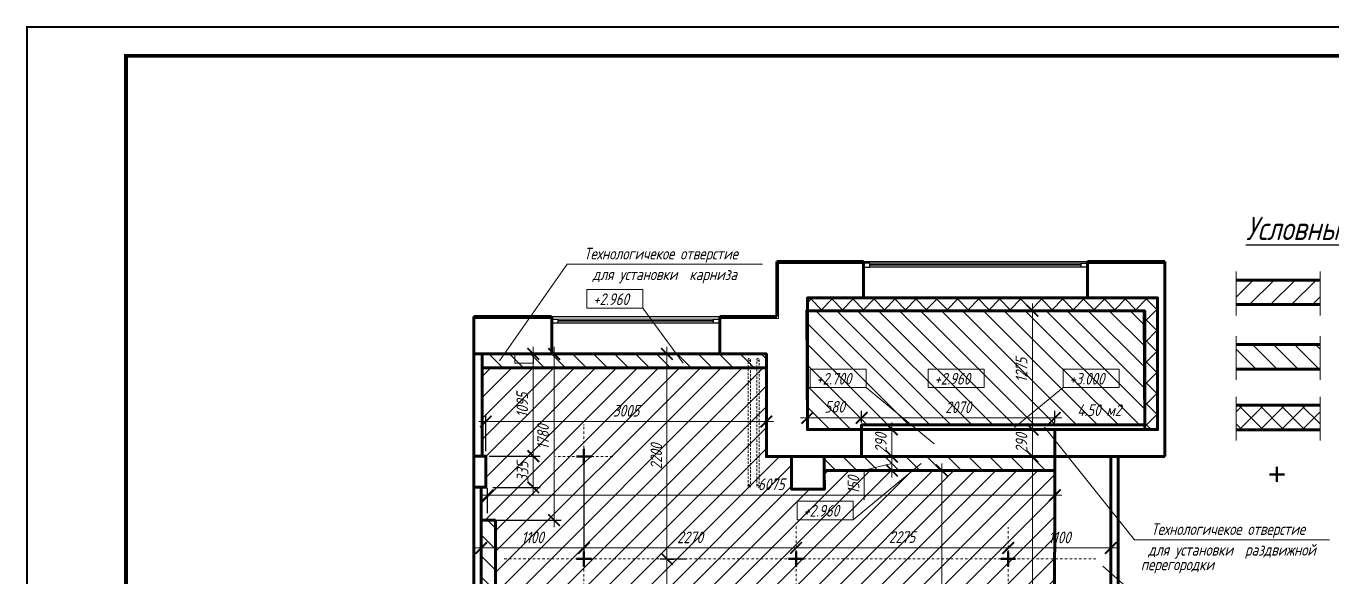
# Model space of a CAD drawing. Header units: millimetres. Extents: x 653176 to 972033, y 753746 to 925850.
# Drawn here: x 809580 to 823568, y 789193 to 795099 of the extents above; entities that cross this region are included whole.
import ezdxf
from ezdxf.enums import TextEntityAlignment as Align

# ---------------------------------------------------------------- set-up
doc = ezdxf.new("R2010")
doc.units = ezdxf.units.MM
doc.header["$LTSCALE"] = 10
for name, pattern in [('DASHDOTX2', [50.8, 25.4, -12.7, 0, -12.7]), ('HIDDEN', [0.375, 0.25, -0.125]), ('Воздушная', [3.96875, 2.38125, -1.5875])]:
    doc.linetypes.add(name, pattern=pattern)
doc.layers.get('0').update_dxf_attribs({"color": 65, "lineweight": 25})
for name, color, linetype, lineweight in [('A-FLOR-OVHD', 8, 'Воздушная', 18), ('AL', 7, 'Continuous', 30), ('wall', 95, 'Continuous', 60), ('МЕБ', 255, 'Continuous', 20), ('мебель_Ном_пера__1_Pen_No__1', 7, 'Continuous', 13), ('ОСИ', 75, 'DASHDOTX2', 0), ('проем', 252, 'Continuous', 13), ('размh150', 7, 'Continuous', 9), ('стекло_Pen_No__1', 7, 'Continuous', 13), ('ТЕКСТ1', 90, 'Continuous', 25), ('штрих', 22, 'Continuous', 0)]:
    doc.layers.add(name, color=color, linetype=linetype, lineweight=lineweight)
doc.layers.add('Mebel', color=7, linetype='Continuous')
doc.layers.add('Мебель', color=7, linetype='Continuous')
doc.styles.add('ГОСТ тип А', font='gost_a.shx', dxfattribs={"oblique": 15, "height": 125})
doc.dimstyles.new('ГОСТ тип А', dxfattribs={"dimtxt": 125, "dimasz": 125, "dimexe": 75, "dimexo": 75, "dimgap": 50, "dimtad": 1, "dimdec": 0, "dimrnd": 5, "dimtxsty": 'ГОСТ тип А', "dimblk": 'ARCHTICK', "dimcen": 50, "dimdle": 75, "dimadec": 0, "dimazin": 0, "dimtfac": 1, "dimtdec": 0, "dimtmove": 1, "dimatfit": 2, "dimfxl": 1, "dimlwd": 9, "dimarcsym": 0})

# ---------------------------------------------------------------- blocks, each defined once
blk = doc.blocks.new('_ARCHTICK')
at = {"color": 0, "linetype": 'ByBlock', "ltscale": 50, "const_width": 0.15}
blk.add_lwpolyline([(-0.5, -0.5), (0.5, 0.5)], dxfattribs=at)
blk = doc.blocks.new('*D538')
at = {"layer": 'Defpoints', "color": 0, "lineweight": 90, "transparency": 16777216}
for p in [(820361, 790484), (821200, 790484), (821200, 787314)]:
    blk.add_point(p, dxfattribs=at)
at = {"layer": 'размh150', "color": 0, "lineweight": 9, "transparency": 16777216}
blk.add_line((820361, 787239), (820361, 790559), dxfattribs=at)
at = {"layer": 'размh150', "color": 0, "lineweight": -2, "transparency": 16777216}
for p, q in [((821125, 790484), (820286, 790484)), ((821125, 787314), (820286, 787314))]:
    blk.add_line(p, q, dxfattribs=at)
at = {"layer": 'размh150', "color": 0, "lineweight": 9, "transparency": 16777216, "xscale": 125, "yscale": 125, "zscale": 125}
for p, rotation in [((820361, 790484), 90), ((820361, 787314), 270)]:
    blk.add_blockref('_ARCHTICK', p, dxfattribs=dict(at, rotation=rotation))
at = {"layer": 'размh150', "color": 0, "transparency": 16777216, "insert": (820246, 788899), "char_height": 125, "attachment_point": 5, "rotation": 90, "style": 'ГОСТ тип А'}
blk.add_mtext('3170', dxfattribs=at)
blk = doc.blocks.new('*D539')
at = {"layer": 'Defpoints', "color": 0, "lineweight": 90, "transparency": 16777216}
for p in [(820361, 790773), (820600, 790773), (820595, 790484)]:
    blk.add_point(p, dxfattribs=at)
at = {"layer": 'размh150', "color": 0, "lineweight": 9, "transparency": 16777216}
blk.add_line((820361, 790409), (820361, 790848), dxfattribs=at)
at = {"layer": 'размh150', "color": 0, "lineweight": -2, "transparency": 16777216}
for p, q in [((820525, 790773), (820286, 790773)), ((820520, 790484), (820286, 790484))]:
    blk.add_line(p, q, dxfattribs=at)
at = {"layer": 'размh150', "color": 0, "lineweight": 9, "transparency": 16777216, "xscale": 125, "yscale": 125, "zscale": 125}
for p, rotation in [((820361, 790773), 90), ((820361, 790484), 270)]:
    blk.add_blockref('_ARCHTICK', p, dxfattribs=dict(at, rotation=rotation))
at = {"layer": 'размh150', "color": 0, "transparency": 16777216, "insert": (820243, 790628), "char_height": 125, "attachment_point": 5, "rotation": 90, "style": 'ГОСТ тип А'}
blk.add_mtext('290', dxfattribs=at)
blk = doc.blocks.new('*D540')
at = {"layer": 'Defpoints', "color": 0, "lineweight": 90, "transparency": 16777216}
for p in [(820360, 792048), (821564, 792048), (821564, 790774)]:
    blk.add_point(p, dxfattribs=at)
at = {"layer": 'размh150', "color": 0, "lineweight": 9, "transparency": 16777216}
blk.add_line((820360, 790699), (820360, 792123), dxfattribs=at)
at = {"layer": 'размh150', "color": 0, "lineweight": -2, "transparency": 16777216}
for p, q in [((821489, 792048), (820285, 792048)), ((821489, 790774), (820285, 790774))]:
    blk.add_line(p, q, dxfattribs=at)
at = {"layer": 'размh150', "color": 0, "lineweight": 9, "transparency": 16777216, "xscale": 125, "yscale": 125, "zscale": 125}
for p, rotation in [((820360, 792048), 90), ((820360, 790774), 270)]:
    blk.add_blockref('_ARCHTICK', p, dxfattribs=dict(at, rotation=rotation))
at = {"layer": 'размh150', "color": 0, "transparency": 16777216, "insert": (820243, 791411), "char_height": 125, "attachment_point": 5, "rotation": 90, "style": 'ГОСТ тип А'}
blk.add_mtext('1275', dxfattribs=at)
blk = doc.blocks.new('*D541')
at = {"layer": 'Defpoints', "color": 0, "lineweight": 90, "transparency": 16777216}
for p in [(818530, 790898), (818530, 790774), (820599, 790774)]:
    blk.add_point(p, dxfattribs=at)
at = {"layer": 'размh150', "color": 0, "lineweight": -2, "transparency": 16777216}
for p, q in [((818530, 790849), (818530, 790973)), ((820599, 790849), (820599, 790973))]:
    blk.add_line(p, q, dxfattribs=at)
at = {"layer": 'размh150', "color": 0, "lineweight": 9, "transparency": 16777216}
blk.add_line((820674, 790898), (818455, 790898), dxfattribs=at)
at = {"layer": 'размh150', "color": 0, "lineweight": 9, "transparency": 16777216, "xscale": 125, "yscale": 125, "zscale": 125, "rotation": 180}
blk.add_blockref('_ARCHTICK', (818530, 790898), dxfattribs=at)
at = {"layer": 'размh150', "color": 0, "lineweight": 9, "transparency": 16777216, "xscale": 125, "yscale": 125, "zscale": 125}
blk.add_blockref('_ARCHTICK', (820599, 790898), dxfattribs=at)
at = {"layer": 'размh150', "color": 0, "transparency": 16777216, "insert": (819565, 791012), "char_height": 125, "attachment_point": 5, "style": 'ГОСТ тип А'}
blk.add_mtext('2070', dxfattribs=at)
blk = doc.blocks.new('*D542')
at = {"layer": 'Defpoints', "color": 0, "lineweight": 90, "transparency": 16777216}
for p in [(817950, 790899), (817950, 790773), (818530, 790773)]:
    blk.add_point(p, dxfattribs=at)
at = {"layer": 'размh150', "color": 0, "lineweight": -2, "transparency": 16777216}
for p, q in [((817950, 790848), (817950, 790974)), ((818530, 790848), (818530, 790974))]:
    blk.add_line(p, q, dxfattribs=at)
at = {"layer": 'размh150', "color": 0, "lineweight": 9, "transparency": 16777216}
blk.add_line((818605, 790899), (817875, 790899), dxfattribs=at)
at = {"layer": 'размh150', "color": 0, "lineweight": 9, "transparency": 16777216, "xscale": 125, "yscale": 125, "zscale": 125, "rotation": 180}
blk.add_blockref('_ARCHTICK', (817950, 790899), dxfattribs=at)
at = {"layer": 'размh150', "color": 0, "lineweight": 9, "transparency": 16777216, "xscale": 125, "yscale": 125, "zscale": 125}
blk.add_blockref('_ARCHTICK', (818530, 790899), dxfattribs=at)
at = {"layer": 'размh150', "color": 0, "transparency": 16777216, "insert": (818240, 791017), "char_height": 125, "attachment_point": 5, "style": 'ГОСТ тип А'}
blk.add_mtext('580', dxfattribs=at)
blk = doc.blocks.new('*D543')
at = {"layer": 'Defpoints', "color": 0, "lineweight": 90, "transparency": 16777216}
for p in [(818530, 790775), (818855, 790775), (818530, 790484)]:
    blk.add_point(p, dxfattribs=at)
at = {"layer": 'размh150', "color": 0, "lineweight": 9, "transparency": 16777216}
blk.add_line((818855, 790409), (818855, 790850), dxfattribs=at)
at = {"layer": 'размh150', "color": 0, "lineweight": -2, "transparency": 16777216}
for p, q in [((818605, 790775), (818930, 790775)), ((818605, 790484), (818930, 790484))]:
    blk.add_line(p, q, dxfattribs=at)
at = {"layer": 'размh150', "color": 0, "lineweight": 9, "transparency": 16777216, "xscale": 125, "yscale": 125, "zscale": 125}
for p, rotation in [((818855, 790775), 90), ((818855, 790484), 270)]:
    blk.add_blockref('_ARCHTICK', p, dxfattribs=dict(at, rotation=rotation))
at = {"layer": 'размh150', "color": 0, "transparency": 16777216, "insert": (818737, 790629), "char_height": 125, "attachment_point": 5, "rotation": 90, "style": 'ГОСТ тип А'}
blk.add_mtext('290', dxfattribs=at)
blk = doc.blocks.new('*D544')
at = {"layer": 'Defpoints', "color": 0, "lineweight": 90, "transparency": 16777216}
for p in [(818530, 790484), (818855, 790484), (818130, 790334)]:
    blk.add_point(p, dxfattribs=at)
at = {"layer": 'размh150', "color": 0, "lineweight": 9, "transparency": 16777216}
for p, q in [((818855, 790259), (818855, 790559)), ((818855, 790409), (818559, 790336)), ((818559, 790336), (818559, 790021))]:
    blk.add_line(p, q, dxfattribs=at)
at = {"layer": 'размh150', "color": 0, "lineweight": -2, "transparency": 16777216}
for p, q in [((818605, 790484), (818930, 790484)), ((818205, 790334), (818930, 790334))]:
    blk.add_line(p, q, dxfattribs=at)
at = {"layer": 'размh150', "color": 0, "lineweight": 9, "transparency": 16777216, "xscale": 125, "yscale": 125, "zscale": 125}
for p, rotation in [((818855, 790484), 90), ((818855, 790334), 270)]:
    blk.add_blockref('_ARCHTICK', p, dxfattribs=dict(at, rotation=rotation))
at = {"layer": 'размh150', "color": 0, "transparency": 16777216, "insert": (818443, 790179), "char_height": 125, "attachment_point": 5, "rotation": 90, "style": 'ГОСТ тип А'}
blk.add_mtext('150', dxfattribs=at)
blk = doc.blocks.new('*D545')
at = {"layer": 'Defpoints', "color": 0, "lineweight": 90, "transparency": 16777216}
for p in [(814505, 790859), (814505, 790468), (817510, 790483)]:
    blk.add_point(p, dxfattribs=at)
at = {"layer": 'размh150', "color": 0, "lineweight": -2, "transparency": 16777216}
for p, q in [((814505, 790543), (814505, 790934)), ((817510, 790558), (817510, 790934))]:
    blk.add_line(p, q, dxfattribs=at)
at = {"layer": 'размh150', "color": 0, "lineweight": 9, "transparency": 16777216}
blk.add_line((817585, 790859), (814430, 790859), dxfattribs=at)
at = {"layer": 'размh150', "color": 0, "lineweight": 9, "transparency": 16777216, "xscale": 125, "yscale": 125, "zscale": 125, "rotation": 180}
blk.add_blockref('_ARCHTICK', (814505, 790859), dxfattribs=at)
at = {"layer": 'размh150', "color": 0, "lineweight": 9, "transparency": 16777216, "xscale": 125, "yscale": 125, "zscale": 125}
blk.add_blockref('_ARCHTICK', (817510, 790859), dxfattribs=at)
at = {"layer": 'размh150', "color": 0, "transparency": 16777216, "insert": (816008, 790975), "char_height": 125, "attachment_point": 5, "style": 'ГОСТ тип А'}
blk.add_mtext('3005', dxfattribs=at)
blk = doc.blocks.new('*D546')
at = {"layer": 'Defpoints', "color": 0, "lineweight": 90, "transparency": 16777216}
for p in [(814466, 791584), (814465, 790488), (815013, 790488)]:
    blk.add_point(p, dxfattribs=at)
at = {"layer": 'размh150', "color": 0, "lineweight": 9, "transparency": 16777216}
blk.add_line((815013, 791659), (815013, 790413), dxfattribs=at)
at = {"layer": 'размh150', "color": 0, "lineweight": -2, "transparency": 16777216}
for p, q in [((814541, 791584), (815088, 791584)), ((814540, 790488), (815088, 790488))]:
    blk.add_line(p, q, dxfattribs=at)
at = {"layer": 'размh150', "color": 0, "lineweight": 9, "transparency": 16777216, "xscale": 125, "yscale": 125, "zscale": 125}
for p, rotation in [((815013, 791584), 90), ((815013, 790488), 270)]:
    blk.add_blockref('_ARCHTICK', p, dxfattribs=dict(at, rotation=rotation))
at = {"layer": 'размh150', "color": 0, "transparency": 16777216, "insert": (814895, 791036), "char_height": 125, "attachment_point": 5, "rotation": 90, "style": 'ГОСТ тип А'}
blk.add_mtext('1095', dxfattribs=at)
blk = doc.blocks.new('*D547')
at = {"layer": 'Defpoints', "color": 0, "lineweight": 90, "transparency": 16777216}
for p in [(814505, 790488), (814505, 790153), (815013, 790153)]:
    blk.add_point(p, dxfattribs=at)
at = {"layer": 'размh150', "color": 0, "lineweight": 9, "transparency": 16777216}
blk.add_line((815013, 790563), (815013, 790078), dxfattribs=at)
at = {"layer": 'размh150', "color": 0, "lineweight": -2, "transparency": 16777216}
for p, q in [((814580, 790488), (815088, 790488)), ((814580, 790153), (815088, 790153))]:
    blk.add_line(p, q, dxfattribs=at)
at = {"layer": 'размh150', "color": 0, "lineweight": 9, "transparency": 16777216, "xscale": 125, "yscale": 125, "zscale": 125}
for p, rotation in [((815013, 790488), 90), ((815013, 790153), 270)]:
    blk.add_blockref('_ARCHTICK', p, dxfattribs=dict(at, rotation=rotation))
at = {"layer": 'размh150', "color": 0, "transparency": 16777216, "insert": (814898, 790320), "char_height": 125, "attachment_point": 5, "rotation": 90, "style": 'ГОСТ тип А'}
blk.add_mtext('335', dxfattribs=at)
blk = doc.blocks.new('*D553')
at = {"layer": 'Defpoints', "color": 0, "lineweight": 90, "transparency": 16777216}
for p in [(818762, 790334), (819389, 790334), (817568, 786569)]:
    blk.add_point(p, dxfattribs=at)
at = {"layer": 'размh150', "color": 0, "lineweight": 9, "transparency": 16777216}
blk.add_line((819389, 786494), (819389, 790409), dxfattribs=at)
at = {"layer": 'размh150', "color": 0, "lineweight": -2, "transparency": 16777216}
for p, q in [((818837, 790334), (819464, 790334)), ((817643, 786569), (819464, 786569))]:
    blk.add_line(p, q, dxfattribs=at)
at = {"layer": 'размh150', "color": 0, "lineweight": 9, "transparency": 16777216, "xscale": 125, "yscale": 125, "zscale": 125}
for p, rotation in [((819389, 790334), 90), ((819389, 786569), 270)]:
    blk.add_blockref('_ARCHTICK', p, dxfattribs=dict(at, rotation=rotation))
at = {"layer": 'размh150', "color": 0, "transparency": 16777216, "insert": (819271, 788451), "char_height": 125, "attachment_point": 5, "rotation": 90, "style": 'ГОСТ тип А'}
blk.add_mtext('3765', dxfattribs=at)
blk = doc.blocks.new('*D555')
at = {"layer": 'Defpoints', "color": 0, "lineweight": 90, "transparency": 16777216}
for p in [(815210, 791584), (815236, 791584), (814489, 789802)]:
    blk.add_point(p, dxfattribs=at)
at = {"layer": 'размh150', "color": 0, "lineweight": 9, "transparency": 16777216}
blk.add_line((815236, 789727), (815236, 791659), dxfattribs=at)
at = {"layer": 'размh150', "color": 0, "lineweight": -2, "transparency": 16777216}
for p, q in [((815285, 791584), (815311, 791584)), ((814564, 789802), (815311, 789802))]:
    blk.add_line(p, q, dxfattribs=at)
at = {"layer": 'размh150', "color": 0, "lineweight": 9, "transparency": 16777216, "xscale": 125, "yscale": 125, "zscale": 125}
for p, rotation in [((815236, 791584), 90), ((815236, 789802), 270)]:
    blk.add_blockref('_ARCHTICK', p, dxfattribs=dict(at, rotation=rotation))
at = {"layer": 'размh150', "color": 0, "transparency": 16777216, "insert": (815118, 790693), "char_height": 125, "attachment_point": 5, "rotation": 90, "style": 'ГОСТ тип А'}
blk.add_mtext('1780', dxfattribs=at)
blk = doc.blocks.new('*D557')
at = {"layer": 'Defpoints', "color": 0, "lineweight": 90, "transparency": 16777216}
for p in [(820600, 790068), (814524, 789802), (820600, 789792)]:
    blk.add_point(p, dxfattribs=at)
at = {"layer": 'размh150', "color": 0, "lineweight": -2, "transparency": 16777216}
for p, q in [((814524, 789877), (814524, 790143)), ((820600, 789867), (820600, 790143))]:
    blk.add_line(p, q, dxfattribs=at)
at = {"layer": 'размh150', "color": 0, "lineweight": 9, "transparency": 16777216}
blk.add_line((814449, 790068), (820675, 790068), dxfattribs=at)
at = {"layer": 'размh150', "color": 0, "lineweight": 9, "transparency": 16777216, "xscale": 125, "yscale": 125, "zscale": 125, "rotation": 180}
blk.add_blockref('_ARCHTICK', (814524, 790068), dxfattribs=at)
at = {"layer": 'размh150', "color": 0, "lineweight": 9, "transparency": 16777216, "xscale": 125, "yscale": 125, "zscale": 125}
blk.add_blockref('_ARCHTICK', (820600, 790068), dxfattribs=at)
at = {"layer": 'размh150', "color": 0, "transparency": 16777216, "insert": (817562, 790186), "char_height": 125, "attachment_point": 5, "style": 'ГОСТ тип А'}
blk.add_mtext('6075', dxfattribs=at)
blk = doc.blocks.new('*D572')
at = {"layer": 'Defpoints', "color": 0, "lineweight": 90, "transparency": 16777216}
for p in [(814455, 789634), (815555, 789634), (815555, 789503)]:
    blk.add_point(p, dxfattribs=at)
at = {"layer": 'размh150', "color": 0, "lineweight": -2, "transparency": 16777216}
for p, q in [((814455, 789559), (814455, 789428)), ((815555, 789559), (815555, 789428))]:
    blk.add_line(p, q, dxfattribs=at)
at = {"layer": 'размh150', "color": 0, "lineweight": 9, "transparency": 16777216}
blk.add_line((814380, 789503), (815630, 789503), dxfattribs=at)
at = {"layer": 'размh150', "color": 0, "lineweight": 9, "transparency": 16777216, "xscale": 125, "yscale": 125, "zscale": 125, "rotation": 180}
blk.add_blockref('_ARCHTICK', (814455, 789503), dxfattribs=at)
at = {"layer": 'размh150', "color": 0, "lineweight": 9, "transparency": 16777216, "xscale": 125, "yscale": 125, "zscale": 125}
blk.add_blockref('_ARCHTICK', (815555, 789503), dxfattribs=at)
at = {"layer": 'размh150', "color": 0, "transparency": 16777216, "insert": (815005, 789616), "char_height": 125, "attachment_point": 5, "style": 'ГОСТ тип А'}
blk.add_mtext('1100', dxfattribs=at)
blk = doc.blocks.new('*D573')
at = {"layer": 'Defpoints', "color": 0, "lineweight": 90, "transparency": 16777216}
for p in [(815555, 790653), (817828, 789503), (817828, 789503)]:
    blk.add_point(p, dxfattribs=at)
at = {"layer": 'размh150', "color": 0, "lineweight": -2, "transparency": 16777216}
blk.add_line((815555, 790578), (815555, 789428), dxfattribs=at)
at = {"layer": 'размh150', "color": 0, "lineweight": 9, "transparency": 16777216}
blk.add_line((815480, 789503), (817903, 789503), dxfattribs=at)
at = {"layer": 'размh150', "color": 0, "lineweight": 9, "transparency": 16777216, "xscale": 125, "yscale": 125, "zscale": 125, "rotation": 180}
blk.add_blockref('_ARCHTICK', (815555, 789503), dxfattribs=at)
at = {"layer": 'размh150', "color": 0, "lineweight": 9, "transparency": 16777216, "xscale": 125, "yscale": 125, "zscale": 125}
blk.add_blockref('_ARCHTICK', (817828, 789503), dxfattribs=at)
at = {"layer": 'размh150', "color": 0, "transparency": 16777216, "insert": (816692, 789617), "char_height": 125, "attachment_point": 5, "style": 'ГОСТ тип А'}
blk.add_mtext('2270', dxfattribs=at)
blk = doc.blocks.new('*D574')
at = {"layer": 'Defpoints', "color": 0, "lineweight": 90, "transparency": 16777216}
for p in [(817828, 789503), (820100, 789503), (820100, 789503)]:
    blk.add_point(p, dxfattribs=at)
at = {"layer": 'размh150', "color": 0, "lineweight": 9, "transparency": 16777216}
blk.add_line((817753, 789503), (820175, 789503), dxfattribs=at)
at = {"layer": 'размh150', "color": 0, "lineweight": 9, "transparency": 16777216, "xscale": 125, "yscale": 125, "zscale": 125, "rotation": 180}
blk.add_blockref('_ARCHTICK', (817828, 789503), dxfattribs=at)
at = {"layer": 'размh150', "color": 0, "lineweight": 9, "transparency": 16777216, "xscale": 125, "yscale": 125, "zscale": 125}
blk.add_blockref('_ARCHTICK', (820100, 789503), dxfattribs=at)
at = {"layer": 'размh150', "color": 0, "transparency": 16777216, "insert": (818964, 789620), "char_height": 125, "attachment_point": 5, "style": 'ГОСТ тип А'}
blk.add_mtext('2275', dxfattribs=at)
blk = doc.blocks.new('*D575')
at = {"layer": 'Defpoints', "color": 0, "lineweight": 90, "transparency": 16777216}
for p in [(820100, 789503), (821200, 789503), (821200, 789503)]:
    blk.add_point(p, dxfattribs=at)
at = {"layer": 'размh150', "color": 0, "lineweight": 9, "transparency": 16777216}
blk.add_line((820025, 789503), (821275, 789503), dxfattribs=at)
at = {"layer": 'размh150', "color": 0, "lineweight": 9, "transparency": 16777216, "xscale": 125, "yscale": 125, "zscale": 125, "rotation": 180}
blk.add_blockref('_ARCHTICK', (820100, 789503), dxfattribs=at)
at = {"layer": 'размh150', "color": 0, "lineweight": 9, "transparency": 16777216, "xscale": 125, "yscale": 125, "zscale": 125}
blk.add_blockref('_ARCHTICK', (821200, 789503), dxfattribs=at)
at = {"layer": 'размh150', "color": 0, "transparency": 16777216, "insert": (820650, 789616), "char_height": 125, "attachment_point": 5, "style": 'ГОСТ тип А'}
blk.add_mtext('1100', dxfattribs=at)
blk = doc.blocks.new('*D576')
at = {"layer": 'Defpoints', "color": 0, "lineweight": 90, "transparency": 16777216}
for p in [(816378, 791584), (816445, 791584), (816378, 789385)]:
    blk.add_point(p, dxfattribs=at)
at = {"layer": 'размh150', "color": 0, "lineweight": 9, "transparency": 16777216}
blk.add_line((816445, 789310), (816445, 791659), dxfattribs=at)
at = {"layer": 'размh150', "color": 0, "lineweight": -2, "transparency": 16777216}
for p, q in [((816453, 791584), (816520, 791584)), ((816453, 789385), (816520, 789385))]:
    blk.add_line(p, q, dxfattribs=at)
at = {"layer": 'размh150', "color": 0, "lineweight": 9, "transparency": 16777216, "xscale": 125, "yscale": 125, "zscale": 125}
for p, rotation in [((816445, 791584), 90), ((816445, 789385), 270)]:
    blk.add_blockref('_ARCHTICK', p, dxfattribs=dict(at, rotation=rotation))
at = {"layer": 'размh150', "color": 0, "transparency": 16777216, "insert": (816331, 790484), "char_height": 125, "attachment_point": 5, "rotation": 90, "style": 'ГОСТ тип А'}
blk.add_mtext('2200', dxfattribs=at)
blk = doc.blocks.new('*D577')
at = {"layer": 'Defpoints', "color": 0, "lineweight": 90, "transparency": 16777216}
for p in [(816730, 789385), (816445, 787617), (816730, 787617)]:
    blk.add_point(p, dxfattribs=at)
at = {"layer": 'размh150', "color": 0, "lineweight": 9, "transparency": 16777216}
blk.add_line((816445, 789460), (816445, 787542), dxfattribs=at)
at = {"layer": 'размh150', "color": 0, "lineweight": -2, "transparency": 16777216}
for p, q in [((816655, 789385), (816370, 789385)), ((816655, 787617), (816370, 787617))]:
    blk.add_line(p, q, dxfattribs=at)
at = {"layer": 'размh150', "color": 0, "lineweight": 9, "transparency": 16777216, "xscale": 125, "yscale": 125, "zscale": 125}
for p, rotation in [((816445, 789385), 90), ((816445, 787617), 270)]:
    blk.add_blockref('_ARCHTICK', p, dxfattribs=dict(at, rotation=rotation))
at = {"layer": 'размh150', "color": 0, "transparency": 16777216, "insert": (816332, 788501), "char_height": 125, "attachment_point": 5, "rotation": 90, "style": 'ГОСТ тип А'}
blk.add_mtext('1770', dxfattribs=at)

msp = doc.modelspace()

# ---------------------------------------------------------------- hatches: boundary and pattern name
at = {"layer": 'размh150', "lineweight": 9}
h = msp.add_hatch(dxfattribs=at)
h.set_pattern_fill('ANSI37', color=252, scale=50)
h.paths.add_polyline_path([(817950.5, 792047.7), (817950.5, 792183.7), (821700.5, 792183.7), (821700.5, 790772.7), (821564.5, 790771.9), (821557.5, 792047.7)])
h = msp.add_hatch(dxfattribs=at)
h.set_pattern_fill('ANSI37', color=252, scale=50)
h.set_pattern_definition([(45, (0, -150), (-112.253202, 112.253202), []), (135, (0, -150), (-112.253202, -112.253202), [])])
h.paths.add_polyline_path([(823442.3, 791034.9), (822545.8, 791034.9), (822545.8, 790771.4), (823442.3, 790771.4)])
at = {"layer": 'штрих', "lineweight": 9}
h = msp.add_hatch(dxfattribs=at)
h.set_pattern_fill('ANSI31', color=252, scale=50)
h.set_pattern_definition([(45, (134819.56, -49315.77), (-112.253202, 112.253202), [])])
h.paths.add_polyline_path([(823442.3, 792376.4), (822545.8, 792376.4), (822545.8, 792112.8), (823442.3, 792112.8)])
h = msp.add_hatch(dxfattribs=at)
h.set_pattern_fill('ANSI31', color=252, scale=50, angle=90)
h.set_pattern_definition([(135, (134935.49, -53737.84), (-112.253202, -112.253202), [])])
h.paths.add_polyline_path([(817950.5, 790772.7), (818530.5, 790772.7), (818530.5, 790824.7), (818595.1, 790824.7), (821564.2, 790824.7), (821564.5, 790772.7), (818530.5, 790774.7), (818530.5, 790772.7), (818130.5, 790772.7), (820600.5, 790772.7), (821564.5, 790772.7), (821557.5, 792047.7), (820950.5, 792047.7), (818550.5, 792047.7), (817943.5, 792047.7)])
h = msp.add_hatch(dxfattribs=at)
h.set_pattern_fill('ANSI31', color=252, scale=50, angle=90)
h.set_pattern_definition([(135, (134935.49, -53237.84), (-112.253202, -112.253202), [])])
h.paths.add_polyline_path([(823442.3, 791684.9), (822545.8, 791684.9), (822545.8, 791421.4), (823442.3, 791421.4)])
h = msp.add_hatch(dxfattribs=at)
h.set_pattern_fill('ANSI31', color=252, scale=50, angle=90)
h.paths.add_polyline_path([(814465.5, 791583.7), (817510.5, 791583.7), (817510.5, 791433.7), (814465.5, 791433.7)])
at = {"layer": 'штрих'}
h = msp.add_hatch(dxfattribs=at)
h.set_pattern_fill('ANSI31', color=252, scale=50)
h.paths.add_polyline_path([(814607.2, 789801.6), (814455.5, 789802), (814455.5, 790153.7), (814505.5, 790153.7), (814505.5, 790487.6), (814465.5, 790487.6), (814465.5, 791433.7), (817510.5, 791433.7), (817510.5, 790483.7), (817780.5, 790483.7), (817780.5, 790133.7), (818131.5, 790133.7), (818130.5, 790333.7), (820600.5, 790333.7), (820594.9, 786819), (819776.1, 786819), (819771.1, 786568.7), (816996.8, 786568.7), (816997.1, 786953.1), (814600.5, 786952.1)])
at = {"layer": 'штрих', "lineweight": 9}
h = msp.add_hatch(dxfattribs=at)
h.set_pattern_fill('ANSI31', color=252, scale=50, angle=90)
h.paths.add_polyline_path([(818130.5, 790483.7), (820600.5, 790483.7), (820600.5, 790333.7), (818130.5, 790333.7)])
h = msp.add_hatch(dxfattribs=at)
h.set_pattern_fill('ANSI31', color=252, scale=50, angle=90)
h.paths.add_polyline_path([(814455.5, 789802), (814607.2, 789801.6), (814600.5, 786952.1), (816997.1, 786950.1), (816986.5, 784669.7), (819715.5, 784669.7), (819715.5, 784518.7), (816845.5, 784519.7), (816845.5, 786803.1), (814455.5, 786803.1)])

# ---------------------------------------------------------------- linework, layer by layer
at = {"lineweight": 50}
for points in [[(815555.5, 790563.7), (815555.5, 790403.7)], [(815475.5, 790483.7), (815635.5, 790483.7)], [(822979.3, 790371.9), (822979.3, 790211.9)], [(822899.3, 790291.9), (823059.3, 790291.9)], [(815555.5, 789465.2), (815555.5, 789305.2)], [(815555.5, 789425.2), (815555.5, 789345.2)], [(817827.7, 789465.2), (817827.7, 789305.2)], [(817827.7, 789425.2), (817827.7, 789345.2)], [(820100.5, 789465.2), (820100.5, 789305.2)], [(820100.5, 789425.2), (820100.5, 789345.2)], [(815475.5, 789385.2), (815635.5, 789385.2)], [(815515.5, 789385.2), (815595.5, 789385.2)], [(817747.7, 789385.2), (817907.7, 789385.2)], [(817787.7, 789385.2), (817867.7, 789385.2)], [(820020.5, 789385.2), (820180.5, 789385.2)], [(820060.5, 789385.2), (820140.5, 789385.2)]]:
    msp.add_lwpolyline(points, dxfattribs=at)
at = {"layer": 'A-FLOR-OVHD'}
for points in [[(817313.4, 790168.2), (817313.4, 791524.3)], [(817313.4, 790167.2), (817313.4, 791523.3)], [(817338.4, 791524.3), (817338.4, 790167.2)], [(817338.4, 791523.3), (817338.4, 790166.2)], [(817409, 790167.6), (817409, 791524.5)], [(817409, 790166.6), (817409, 791523.5)], [(817434, 791524.4), (817434, 790167.7)], [(817434, 791523.4), (817434, 790166.7)]]:
    msp.add_lwpolyline(points, dxfattribs=at)
for centre in [(817325.9, 791523.7), (817325.9, 791522.7), (817421.5, 791523.7), (817421.5, 791522.7), (817421.5, 790167), (817421.5, 790166)]:
    msp.add_circle(centre, 12.5, dxfattribs=at)
at = {"layer": 'AL', "color": 7, "const_width": 20}
msp.add_lwpolyline([(809589.6, 795089.1), (830589.6, 795089.1), (830589.6, 780239.1), (809589.6, 780239.1), (809589.6, 795089.1)], dxfattribs=at)
for points in [[(810639.6, 794789.1), (830289.6, 794789.1), (830289.6, 780539.1), (810639.6, 780539.1)], [(810649.6, 794779.1), (830279.6, 794779.1), (830279.6, 780549.1), (810649.6, 780549.1)], [(810659.6, 794769.1), (830269.6, 794769.1), (830269.6, 780559.1), (810659.6, 780559.1)]]:
    msp.add_lwpolyline(points, close=True, dxfattribs=at)
at = {"layer": 'Mebel', "linetype": 'ByBlock'}
msp.add_line((814455.5, 789193.1), (814455.5, 789298.1), dxfattribs=at)
at = {"layer": 'wall'}
for p, q in [((817620.5, 791983.7), (817620.5, 792573.7)), ((817620.5, 792573.7), (818550.5, 792573.7)), ((818550.5, 792183.7), (818550.5, 792573.7)), ((820950.5, 792573.7), (821780.5, 792573.7)), ((820950.5, 792183.7), (820950.5, 792573.7)), ((821780.5, 792573.7), (821780.5, 790483.7)), ((822545.8, 792376.4), (823442.3, 792376.4)), ((823442.3, 792112.8), (822545.8, 792112.8)), ((815210.5, 791583.7), (815210.5, 791983.7)), ((817010.5, 791583.5), (817010.5, 791983.7)), ((821564.5, 790772.7), (821564.5, 792047.7)), ((822545.8, 791684.9), (823442.3, 791684.9)), ((814466.5, 791583.7), (814376.5, 791583.7)), ((823442.3, 791421.4), (822545.8, 791421.4)), ((822545.8, 791034.9), (823442.3, 791034.9)), ((817950.5, 790908.7), (817950.5, 790772.7)), ((818530.5, 790772.7), (818530.5, 790483.7)), ((823442.3, 790771.4), (822545.8, 790771.4)), ((821200.5, 790483.7), (821780.5, 790483.7)), ((821280.5, 786288.7), (821280.5, 790483.7))]:
    msp.add_line(p, q, dxfattribs=at)
for points in [[(818530.5, 790772.7), (817950.5, 790772.7), (817950.5, 792183.7), (818550.5, 792183.7)], [(818550.5, 792183.7), (820950.5, 792183.7)], [(820950.5, 792183.7), (821700.5, 792183.7), (821700.5, 790772.7), (820600.5, 790772.7), (820600.5, 790483.7), (821200.5, 790483.7), (821200.5, 786368.7), (821200.5, 786368.7), (821200.5, 786368.7), (821200.5, 786368.7), (821200.5, 786368.7)], [(817805.5, 784518.7), (817805.5, 784268.7), (814376.5, 784268.7), (814376.5, 791983.7)], [(814376.5, 791983.7), (815208.4, 791983.7)], [(817010.5, 791983.7), (817620.5, 791983.7)], [(818550.5, 792047.7), (817943.5, 792047.7), (817950.5, 790772.7), (818530.5, 790772.7), (818530.5, 790483.7), (818130.5, 790483.7), (818130.5, 790333.7), (820600.5, 790333.7), (820600.5, 790772.7), (821564.5, 790772.7), (821557.5, 792047.7), (818550.5, 792047.7)], [(817950.5, 792047.7), (818550.5, 792047.7)], [(820950.5, 792047.7), (821564.5, 792047.7)], [(814455.5, 786893.7), (814455.5, 790153.7), (814505.5, 790153.7), (814505.5, 790487.6), (814465.5, 790487.6), (814465.5, 791583.7), (815210.5, 791583.7)], [(818530.5, 790483.7), (817510.5, 790483.7), (817510.5, 791583.7), (817010.5, 791583.7)], [(814466.5, 791433.7), (817510.5, 791433.7)], [(818530.5, 790772.7), (818530.5, 790822.7), (821564.2, 790822.7)], [(817950.5, 790772.7), (818530.5, 790772.7)], [(818530.5, 790774.7), (820600.5, 790772.7)], [(820600.5, 790772.7), (821700.5, 790772.7)], [(814376.5, 790487.6), (814505.5, 790487.6), (814505.5, 790153.7), (814376.5, 790153.7)], [(818530.5, 790483.7), (820600.5, 790483.7)]]:
    msp.add_lwpolyline(points, dxfattribs=at)
for points in [[(814607.2, 789801.6), (814455.5, 789802), (814455.5, 790153.7), (814505.5, 790153.7), (814505.5, 790487.6), (814465.5, 790487.6), (814465.5, 791583.7), (817510.5, 791583.7), (817510.5, 790483.7), (817780.5, 790483.7), (817780.5, 790133.7), (818131.5, 790133.7), (818130.5, 790333.7), (820600.5, 790333.7), (820594.9, 786819), (819776.1, 786819), (819771.1, 786568.7), (816996.8, 786568.7), (816997.1, 786953.1), (814600.5, 786952.1)], [(817780.5, 790483.7), (818130.5, 790483.7), (818130.5, 790133.7), (817780.5, 790133.7)]]:
    msp.add_lwpolyline(points, close=True, dxfattribs=at)
at = {"layer": 'МЕБ'}
msp.add_line((818130.5, 790418.7), (818130.5, 790418.7), dxfattribs=at)
at = {"layer": 'Мебель', "color": 7, "linetype": 'HIDDEN'}
for centre in [(817325.9, 790167), (817325.9, 790166)]:
    msp.add_circle(centre, 12.5, dxfattribs=at)
at = {"layer": 'мебель_Ном_пера__1_Pen_No__1', "linetype": 'Continuous'}
for p, q in [((820883.9, 792557.1), (818617.1, 792557.1)), ((820883.9, 792541.3), (818617.1, 792541.3)), ((820883.9, 792528.6), (818617.1, 792528.6)), ((820873.9, 792512.7), (818617.1, 792512.7)), ((816943.9, 791913.7), (815210.5, 791913.7)), ((816943.9, 791958.1), (815277.1, 791958.1)), ((816943.9, 791942.3), (815277.1, 791942.3)), ((816943.9, 791929.6), (815277.1, 791929.6)), ((816943.9, 791929.6), (815277.1, 791929.6))]:
    msp.add_line(p, q, dxfattribs=at)
at = {"layer": 'ОСИ', "ltscale": 0.1}
for points in [[(815555.5, 786857.3), (815555.5, 790829.3)], [(815863.5, 790483.7), (815247.5, 790483.7)], [(817827.7, 787215.4), (817827.7, 789777.2)], [(820100.5, 786857.3), (820100.5, 789727.2)], [(814702.6, 789385.2), (821060.3, 789385.2)]]:
    msp.add_lwpolyline(points, dxfattribs=at)
at = {"layer": 'проем', "lineweight": 30}
for p, q in [((818550.5, 792573.7), (820950.5, 792573.7)), ((815210.5, 791983.7), (817010.5, 791983.7)), ((818550.5, 792047.7), (820950.5, 792047.7)), ((815210.5, 791583.7), (817010.5, 791583.7))]:
    msp.add_line(p, q, dxfattribs=at)
at = {"layer": 'проем'}
msp.add_line((815210.4, 791963.7), (814374.4, 791963.7), dxfattribs=at)
for points in [[(817010.5, 791963.7), (817638.4, 791963.7), (817638.4, 792553.7), (818550.5, 792553.7)], [(820950.5, 792553.7), (821780.5, 792553.7)], [(814916.5, 791483.7), (814816.5, 791483.7), (814816.5, 791583.7)], [(814916.5, 791483.7), (815016.5, 791483.7), (815016.5, 791583.7)]]:
    msp.add_lwpolyline(points, dxfattribs=at)
at = {"layer": 'проем', "lineweight": 30}
for points in [[(818617.1, 792512.7), (818617.1, 792557.1), (818550.5, 792557.1), (818550.5, 792512.7)], [(820883.9, 792512.7), (820883.9, 792557.1), (820950.5, 792557.1), (820950.5, 792512.7)], [(815210.5, 791913.7), (815210.5, 791958.1), (815277.1, 791958.1), (815277.1, 791913.7)], [(816943.9, 791913.7), (816943.9, 791958.1), (817010.5, 791958.1), (817010.5, 791913.7)]]:
    msp.add_lwpolyline(points, close=True, dxfattribs=at)
at = {"layer": 'проем', "lineweight": 30, "flags": 128}
msp.add_lwpolyline([(815277.1, 791913.7), (815210.5, 791913.7), (815210.5, 791958.1), (815277.1, 791958.1)], close=True, dxfattribs=at)
at = {"layer": 'размh150'}
for p, q in [((822544.4, 791996.4), (822544.4, 792466.2)), ((823442.3, 791996.4), (823442.3, 792466.2)), ((822544.4, 791305), (822544.4, 791774.7)), ((823442.3, 791305), (823442.3, 791774.7)), ((822544.4, 790655), (822544.4, 791124.7)), ((823442.3, 790655), (823442.3, 791124.7))]:
    msp.add_line(p, q, dxfattribs=at)
for points in [[(817467.2, 792544.7), (815376.3, 792544.7), (814651.1, 791508.6)], [(816187.9, 792074.9), (816618.5, 791486.4)], [(818578, 791222.3), (819309.2, 790620.7)], [(820688.4, 791222.3), (820168, 790794.1)], [(823544, 789591.1), (821453.2, 789591.1), (820491, 790800.3)], [(818438.6, 789806.6), (818438.6, 789806.6), (819169.7, 790408.1)], [(821562.9, 788911.7), (821115.7, 789308.9)]]:
    msp.add_lwpolyline(points, dxfattribs=at)
for points in [[(815587.9, 792074.9), (816187.9, 792074.9), (816187.9, 792274.9), (815587.9, 792274.9)], [(817978, 791222.3), (818578, 791222.3), (818578, 791422.3), (817978, 791422.3)], [(819243.7, 791222.3), (819843.7, 791222.3), (819843.7, 791422.3), (819243.7, 791422.3)], [(820688.4, 791222.3), (821288.4, 791222.3), (821288.4, 791422.3), (820688.4, 791422.3)], [(817838.6, 789806.6), (818438.6, 789806.6), (818438.6, 790006.6), (817838.6, 790006.6)]]:
    msp.add_lwpolyline(points, close=True, dxfattribs=at)
at = {"layer": 'стекло_Pen_No__1', "linetype": 'Continuous'}
for p, q in [((820883.9, 792557.1), (818617.1, 792557.1)), ((820883.9, 792541.3), (818617.1, 792541.3)), ((820883.9, 792528.6), (818617.1, 792528.6)), ((820940.5, 792512.7), (818617.1, 792512.7)), ((816943.9, 791958.1), (815277.1, 791958.1)), ((816943.9, 791942.3), (815277.1, 791942.3))]:
    msp.add_line(p, q, dxfattribs=at)
at = {"layer": 'стекло_Pen_No__1', "linetype": 'Continuous', "flags": 128}
for points in [[(820950.5, 792512.7), (820883.9, 792512.7), (820883.9, 792557.1), (820950.5, 792557.1)], [(817010.5, 791913.7), (816943.9, 791913.7), (816943.9, 791958.1), (817010.5, 791958.1)]]:
    msp.add_lwpolyline(points, close=True, dxfattribs=at)
at = {"layer": 'штрих', "color": 7}
for points in [[(818530.5, 790772.7), (820600.5, 790772.7)], [(814612.2, 789801.6), (814455.5, 789802)]]:
    msp.add_lwpolyline(points, dxfattribs=at)

# ---------------------------------------------------------------- texts
at = {"layer": 'размh150', "style": 'ГОСТ тип А', "oblique": 15}
for s, p in [('+2.960', (815654.1, 792108)), ('+2.700', (818044.2, 791255.4)), ('+2.960', (819309.9, 791255.4)), ('+3.000', (820754.6, 791255.4)), ('+2.960', (817904.8, 789839.7))]:
    msp.add_text(s, height=125, dxfattribs=at).set_placement(p)
at = {"layer": 'ТЕКСТ1', "ltscale": 200, "style": 'ГОСТ тип А', "oblique": 15}
for s, p in [('Технологичекое отверстие', (816379.7, 792596.8)), (' для установки  карниза', (816389.1, 792374.9)), ('4.50 м2', (821076, 790918.1)), ('Технологичекое отверстие', (822456.5, 789643.1)), (' для установки  раздвижной', (822465.9, 789421.2)), ('перегородки', (821913.5, 789264.7))]:
    msp.add_text(s, height=125, dxfattribs=at).set_placement(p, align=Align.CENTER)
at = {"layer": 'ТЕКСТ1', "ltscale": 200, "insert": (824047.9, 792929.2), "char_height": 250, "attachment_point": 5, "style": 'ГОСТ тип А'}
msp.add_mtext('{\\LУсловные обозначения}', dxfattribs=at)

# ---------------------------------------------------------------- dimensions: what is measured, and where the dimension line sits
at = {"layer": 'размh150'}
for base, p1, p2, picture, middle in [((820360.1, 792047.7), (821564.5, 790773.7), (821564.5, 792047.7), '*D540', (820243.2, 791410.7)), ((815013.4, 790487.6), (814466.5, 791583.7), (814465.5, 790487.6), '*D546', (814895.1, 791035.7)), ((815236, 791583.7), (814489.4, 789801.9), (815210.5, 791583.7), '*D555', (815117.9, 790692.8)), ((816444.7790123, 791583.6807529), (816378.0195765, 789385.1807529), (816378.0195765, 791583.6807529), '*D576', (816330.5214195, 790484.4307529)), ((820361.1, 790483.7), (821200.5, 787313.7), (821200.5, 790483.7), '*D538', (820245.7, 788898.7)), ((819388.8, 790333.7), (817568.3, 786568.7), (818762.4, 790333.7), '*D553', (819270.6, 788451.2)), ((816444.779, 787616.6807), (816729.5046, 789385.1808), (816729.5046, 787616.6807), '*D577', (816331.9978, 788500.9307))]:
    dim = msp.add_linear_dim(base=base, p1=p1, p2=p2, angle=90, dimstyle='ГОСТ тип А', dxfattribs=at)
    dim.commit()
    dim.dimension.update_dxf_attribs({"geometry": picture, "text_midpoint": middle})
for base, p1, p2, picture, middle in [((817950.5, 790898.9), (818530.5, 790772.7), (817950.5, 790772.7), '*D542', (818240.5, 791016.9)), ((818530.5, 790897.9), (820599.5, 790773.7), (818530.5, 790773.7), '*D541', (819565, 791012.2)), ((814505.5, 790859.4), (817510.5, 790482.7), (814505.5, 790467.6), '*D545', (816008, 790974.8)), ((820599.6155, 790067.5967), (814524.1088, 789801.7916), (820599.6155, 789792.1415), '*D557', (817561.8621, 790185.844)), ((815555.5, 789503.2), (814455.5, 789633.5), (815555.5, 789633.5), '*D572', (815005.5, 789616))]:
    dim = msp.add_linear_dim(base=base, p1=p1, p2=p2, dimstyle='ГОСТ тип А', dxfattribs=at)
    dim.commit()
    dim.dimension.update_dxf_attribs({"geometry": picture, "text_midpoint": middle})
for base, p1, p2, picture, middle in [((818855.3, 790774.7), (818530.5, 790483.7), (818530.5, 790774.7), '*D543', (818855.3, 790629.2)), ((820361.1, 790772.7), (820594.9, 790483.7), (820600.5, 790772.7), '*D539', (820361.1, 790628.2)), ((815013.4, 790152.7), (814505.5, 790487.6), (814505.5, 790152.7), '*D547', (815013.4, 790320.2)), ((818855.3, 790483.7), (818130.5, 790333.7), (818530.5, 790483.7), '*D544', (818558.6, 790286.1))]:
    dim = msp.add_linear_dim(base=base, p1=p1, p2=p2, angle=90, dimstyle='ГОСТ тип А', dxfattribs=at)
    dim.commit()
    dim.dimension.update_dxf_attribs({"geometry": picture, "text_midpoint": middle, "dimtype": 160})
for base, p1, p2, picture, middle in [((817827.7, 789503.2), (815555.5, 790653.4), (817827.7, 789503.2), '*D573', (816691.6, 789617.4)), ((820100.5, 789503.2), (817827.7, 789503.2), (820100.5, 789503.2), '*D574', (818964.1, 789620.1)), ((821200.5, 789503.2), (820100.5, 789503.2), (821200.5, 789503.2), '*D575', (820650.5, 789616))]:
    dim = msp.add_linear_dim(base=base, p1=p1, p2=p2, dimstyle='ГОСТ тип А', override={"dimtmove": 1}, dxfattribs=at)
    dim.commit()
    dim.dimension.update_dxf_attribs({"geometry": picture, "text_midpoint": middle})

doc.saveas('drawing.dxf')
